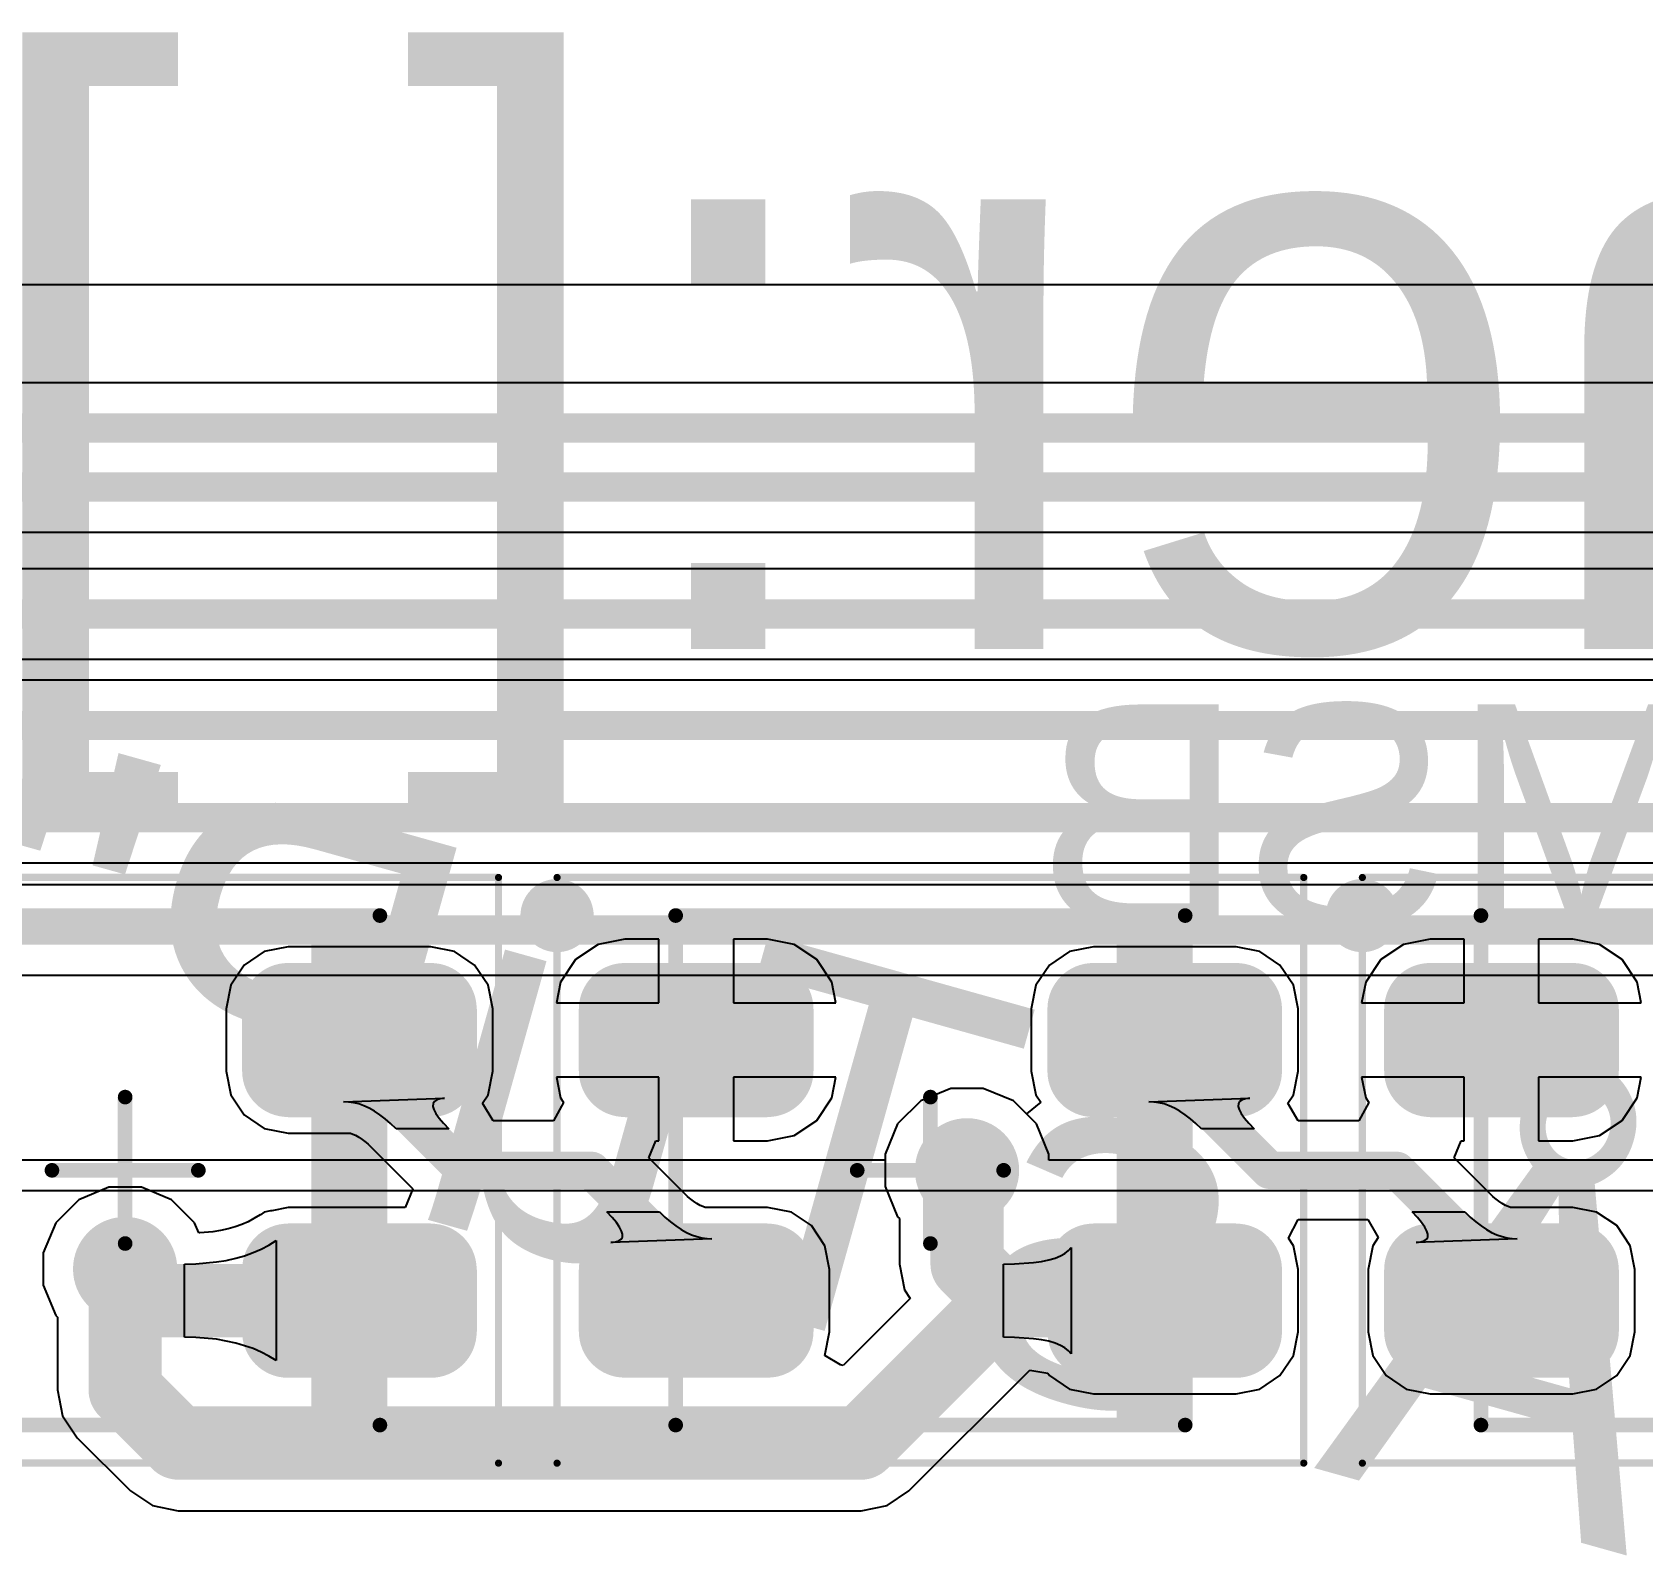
# Model space of a CAD drawing. Header units: millimetres. Extents: x 0 to 168, y 0 to 109.
# Drawn here: x 130.51 to 141.51, y 71.04 to 81.44 of the extents above; entities that cross this region are included whole.
import ezdxf

# ---------------------------------------------------------------- set-up
doc = ezdxf.new("R2010")
doc.units = ezdxf.units.MM
for name, color, linetype in [('BottomLayer', 5, 'Continuous'), ('BottomOverlay', 54, 'Continuous'), ('Mechanical13', 56, 'Continuous'), ('Mechanical15', 56, 'Continuous'), ('TopLayer', 1, 'Continuous'), ('TopOverlay', 2, 'Continuous'), ('TopPaste', 8, 'Continuous'), ('TopSolder', 216, 'Continuous'), ('ViaHoleLayer', 16, 'Continuous')]:
    doc.layers.add(name, color=color, linetype=linetype)
doc.styles.add('Arial', font='arial.ttf', dxfattribs={"height": 0.2})
doc.styles.add('Comic Sans MS', font='comic.ttf', dxfattribs={"height": 0.2})

# ---------------------------------------------------------------- blocks, each defined once
blk = doc.blocks.new('WS2812B_M____108')
at = {"layer": 'Mechanical13'}
blk.add_hatch(color=56, dxfattribs=at).paths.add_polyline_path([(-1.74, -1.74), (-1.272, -1.74), (-1.272, 1.74), (-1.74, 1.74)])
at = {"layer": 'TopLayer'}
h = blk.add_hatch(color=1, dxfattribs=at)
edge = h.paths.add_edge_path()
edge.add_arc((-2.087, 0.678), 0.213, 180, 270)
edge.add_line((-2.087, 0.465), (-1.113, 0.465))
edge.add_arc((-1.113, 0.678), 0.213, 270, 360)
edge.add_line((-0.9, 0.678), (-0.9, 1.103))
edge.add_arc((-1.113, 1.103), 0.213, 0, 90)
edge.add_line((-1.113, 1.315), (-2.087, 1.315))
edge.add_arc((-2.087, 1.103), 0.213, 90, 180)
edge.add_line((-2.3, 1.103), (-2.3, 0.678))
h = blk.add_hatch(color=1, dxfattribs=at)
edge = h.paths.add_edge_path()
edge.add_arc((1.113, 0.678), 0.213, 180, 270)
edge.add_line((1.113, 0.465), (2.087, 0.465))
edge.add_arc((2.087, 0.678), 0.213, 270, 360)
edge.add_line((2.3, 0.678), (2.3, 1.102))
edge.add_arc((2.087, 1.102), 0.213, 0, 90)
edge.add_line((2.087, 1.315), (1.113, 1.315))
edge.add_arc((1.113, 1.102), 0.213, 90, 180)
edge.add_line((0.9, 1.102), (0.9, 0.678))
h = blk.add_hatch(color=1, dxfattribs=at)
edge = h.paths.add_edge_path()
edge.add_arc((-2.087, -1.102), 0.213, 180, 270)
edge.add_line((-2.087, -1.315), (-1.113, -1.315))
edge.add_arc((-1.113, -1.102), 0.213, 270, 360)
edge.add_line((-0.9, -1.102), (-0.9, -0.678))
edge.add_arc((-1.113, -0.678), 0.213, 0, 90)
edge.add_line((-1.113, -0.465), (-2.087, -0.465))
edge.add_arc((-2.087, -0.678), 0.213, 90, 180)
edge.add_line((-2.3, -0.678), (-2.3, -1.102))
h = blk.add_hatch(color=1, dxfattribs=at)
edge = h.paths.add_edge_path()
edge.add_arc((1.113, -1.102), 0.213, 180, 270)
edge.add_line((1.113, -1.315), (2.087, -1.315))
edge.add_arc((2.087, -1.102), 0.213, 270, 360)
edge.add_line((2.3, -1.102), (2.3, -0.678))
edge.add_arc((2.087, -0.678), 0.213, 0, 90)
edge.add_line((2.087, -0.465), (1.113, -0.465))
edge.add_arc((1.113, -0.678), 0.213, 90, 180)
edge.add_line((0.9, -0.678), (0.9, -1.102))
at = {"layer": 'TopPaste'}
h = blk.add_hatch(color=8, dxfattribs=at)
edge = h.paths.add_edge_path()
edge.add_arc((-2.087, 0.678), 0.213, 180, 270)
edge.add_line((-2.087, 0.465), (-1.113, 0.465))
edge.add_arc((-1.113, 0.678), 0.213, 270, 360)
edge.add_line((-0.9, 0.678), (-0.9, 1.103))
edge.add_arc((-1.113, 1.103), 0.213, 0, 90)
edge.add_line((-1.113, 1.315), (-2.087, 1.315))
edge.add_arc((-2.087, 1.103), 0.213, 90, 180)
edge.add_line((-2.3, 1.103), (-2.3, 0.678))
h = blk.add_hatch(color=8, dxfattribs=at)
edge = h.paths.add_edge_path()
edge.add_arc((1.113, 0.678), 0.213, 180, 270)
edge.add_line((1.113, 0.465), (2.087, 0.465))
edge.add_arc((2.087, 0.678), 0.213, 270, 360)
edge.add_line((2.3, 0.678), (2.3, 1.102))
edge.add_arc((2.087, 1.102), 0.213, 0, 90)
edge.add_line((2.087, 1.315), (1.113, 1.315))
edge.add_arc((1.113, 1.102), 0.213, 90, 180)
edge.add_line((0.9, 1.102), (0.9, 0.678))
h = blk.add_hatch(color=8, dxfattribs=at)
edge = h.paths.add_edge_path()
edge.add_arc((-2.087, -1.102), 0.213, 180, 270)
edge.add_line((-2.087, -1.315), (-1.113, -1.315))
edge.add_arc((-1.113, -1.102), 0.213, 270, 360)
edge.add_line((-0.9, -1.102), (-0.9, -0.678))
edge.add_arc((-1.113, -0.678), 0.213, 0, 90)
edge.add_line((-1.113, -0.465), (-2.087, -0.465))
edge.add_arc((-2.087, -0.678), 0.213, 90, 180)
edge.add_line((-2.3, -0.678), (-2.3, -1.102))
h = blk.add_hatch(color=8, dxfattribs=at)
edge = h.paths.add_edge_path()
edge.add_arc((1.113, -1.102), 0.213, 180, 270)
edge.add_line((1.113, -1.315), (2.087, -1.315))
edge.add_arc((2.087, -1.102), 0.213, 270, 360)
edge.add_line((2.3, -1.102), (2.3, -0.678))
edge.add_arc((2.087, -0.678), 0.213, 0, 90)
edge.add_line((2.087, -0.465), (1.113, -0.465))
edge.add_arc((1.113, -0.678), 0.213, 90, 180)
edge.add_line((0.9, -0.678), (0.9, -1.102))
at = {"layer": 'TopSolder'}
h = blk.add_hatch(color=216, dxfattribs=at)
edge = h.paths.add_edge_path()
edge.add_arc((-2.087, 0.678), 0.314, 180, 270)
edge.add_line((-2.087, 0.363), (-1.113, 0.363))
edge.add_arc((-1.113, 0.678), 0.314, 270, 360)
edge.add_line((-0.798, 0.678), (-0.798, 1.103))
edge.add_arc((-1.113, 1.103), 0.314, 0, 90)
edge.add_line((-1.113, 1.417), (-2.087, 1.417))
edge.add_arc((-2.087, 1.103), 0.314, 90, 180)
edge.add_line((-2.402, 1.103), (-2.402, 0.678))
h = blk.add_hatch(color=216, dxfattribs=at)
edge = h.paths.add_edge_path()
edge.add_arc((1.113, 0.678), 0.314, 180, 270)
edge.add_line((1.113, 0.363), (2.087, 0.363))
edge.add_arc((2.087, 0.678), 0.314, 270, 360)
edge.add_line((2.402, 0.678), (2.402, 1.102))
edge.add_arc((2.087, 1.102), 0.314, 0, 90)
edge.add_line((2.087, 1.417), (1.113, 1.417))
edge.add_arc((1.113, 1.102), 0.314, 90, 180)
edge.add_line((0.798, 1.102), (0.798, 0.678))
h = blk.add_hatch(color=216, dxfattribs=at)
edge = h.paths.add_edge_path()
edge.add_arc((-2.087, -1.102), 0.314, 180, 270)
edge.add_line((-2.087, -1.417), (-1.113, -1.417))
edge.add_arc((-1.113, -1.102), 0.314, 270, 360)
edge.add_line((-0.798, -1.102), (-0.798, -0.678))
edge.add_arc((-1.113, -0.678), 0.314, 0, 90)
edge.add_line((-1.113, -0.363), (-2.087, -0.363))
edge.add_arc((-2.087, -0.678), 0.314, 90, 180)
edge.add_line((-2.402, -0.678), (-2.402, -1.102))
h = blk.add_hatch(color=216, dxfattribs=at)
edge = h.paths.add_edge_path()
edge.add_arc((1.113, -1.102), 0.314, 180, 270)
edge.add_line((1.113, -1.417), (2.087, -1.417))
edge.add_arc((2.087, -1.102), 0.314, 270, 360)
edge.add_line((2.402, -1.102), (2.402, -0.678))
edge.add_arc((2.087, -0.678), 0.314, 0, 90)
edge.add_line((2.087, -0.363), (1.113, -0.363))
edge.add_arc((1.113, -0.678), 0.314, 90, 180)
edge.add_line((0.798, -0.678), (0.798, -1.102))
at = {"layer": 'Mechanical13', "const_width": 0.1}
for points in [[(-1.74, 1.74), (-1.74, -1.74)], [(1.74, 1.74), (-1.74, 1.74)], [(1.74, 1.74), (1.74, -1.74)], [(1.74, -1.74), (-1.74, -1.74)]]:
    blk.add_lwpolyline(points, dxfattribs=at)
at = {"layer": 'Mechanical13', "const_width": 0.05}
for points in [[(-1.765, 1.74, 1), (-1.715, 1.74, 1)], [(-1.765, 1.74, 1), (-1.715, 1.74, 1)], [(1.715, 1.74, 1), (1.765, 1.74, 1)], [(1.715, 1.74, 1), (1.765, 1.74, 1)], [(-1.765, -1.74, 1), (-1.715, -1.74, 1)], [(-1.765, -1.74, 1), (-1.715, -1.74, 1)], [(1.715, -1.74, 1), (1.765, -1.74, 1)], [(1.715, -1.74, 1), (1.765, -1.74, 1)]]:
    blk.add_lwpolyline(points, format="xyb", close=True, dxfattribs=at)
at = {"layer": 'Mechanical15'}
for points, const_width in [([(-2.55, 2), (-2.55, -2)], 0.05), ([(2.55, 2), (-2.55, 2)], 0.05), ([(2.55, 2), (2.55, -2)], 0.05), ([(0, 0.5), (0, -0.5)], 0.1), ([(0.5, 0), (-0.5, 0)], 0.1), ([(2.55, -2), (-2.55, -2)], 0.05)]:
    blk.add_lwpolyline(points, dxfattribs=dict(at, const_width=const_width))
for points, const_width in [([(-2.562, 2, 1), (-2.538, 2, 1)], 0.025), ([(-2.562, 2, 1), (-2.538, 2, 1)], 0.025), ([(2.538, 2, 1), (2.562, 2, 1)], 0.025), ([(2.538, 2, 1), (2.562, 2, 1)], 0.025), ([(-0.025, 0.5, 1), (0.025, 0.5, 1)], 0.05), ([(-0.525, 0, 1), (-0.475, 0, 1)], 0.05), ([(0.475, 0, 1), (0.525, 0, 1)], 0.05), ([(-0.025, -0.5, 1), (0.025, -0.5, 1)], 0.05), ([(-2.562, -2, 1), (-2.538, -2, 1)], 0.025), ([(-2.562, -2, 1), (-2.538, -2, 1)], 0.025), ([(2.538, -2, 1), (2.562, -2, 1)], 0.025), ([(2.538, -2, 1), (2.562, -2, 1)], 0.025)]:
    blk.add_lwpolyline(points, format="xyb", close=True, dxfattribs=dict(at, const_width=const_width))
at = {"layer": 'TopOverlay'}
for points, const_width in [([(2.675, -1.74, 1), (2.425, -1.74, 1)], 0.25), ([(2.362, -1.74, 1), (2.487, -1.74, 1)], 0.125), ([(2.613, -1.74, 1), (2.738, -1.74, 1)], 0.125)]:
    blk.add_lwpolyline(points, format="xyb", close=True, dxfattribs=dict(at, const_width=const_width))
blk = doc.blocks.new('WS2812B_M____114')
at = {"layer": 'Mechanical13'}
blk.add_hatch(color=56, dxfattribs=at).paths.add_polyline_path([(-1.74, -1.74), (-1.272, -1.74), (-1.272, 1.74), (-1.74, 1.74)])
at = {"layer": 'TopLayer'}
h = blk.add_hatch(color=1, dxfattribs=at)
edge = h.paths.add_edge_path()
edge.add_arc((-2.087, 0.678), 0.213, 180, 270)
edge.add_line((-2.087, 0.465), (-1.113, 0.465))
edge.add_arc((-1.113, 0.678), 0.213, 270, 360)
edge.add_line((-0.9, 0.678), (-0.9, 1.103))
edge.add_arc((-1.113, 1.103), 0.213, 0, 90)
edge.add_line((-1.113, 1.315), (-2.087, 1.315))
edge.add_arc((-2.087, 1.103), 0.213, 90, 180)
edge.add_line((-2.3, 1.103), (-2.3, 0.678))
h = blk.add_hatch(color=1, dxfattribs=at)
edge = h.paths.add_edge_path()
edge.add_arc((1.113, 0.678), 0.213, 180, 270)
edge.add_line((1.113, 0.465), (2.087, 0.465))
edge.add_arc((2.087, 0.678), 0.213, 270, 360)
edge.add_line((2.3, 0.678), (2.3, 1.102))
edge.add_arc((2.087, 1.102), 0.213, 0, 90)
edge.add_line((2.087, 1.315), (1.113, 1.315))
edge.add_arc((1.113, 1.102), 0.213, 90, 180)
edge.add_line((0.9, 1.102), (0.9, 0.678))
h = blk.add_hatch(color=1, dxfattribs=at)
edge = h.paths.add_edge_path()
edge.add_arc((-2.087, -1.102), 0.213, 180, 270)
edge.add_line((-2.087, -1.315), (-1.113, -1.315))
edge.add_arc((-1.113, -1.102), 0.213, 270, 360)
edge.add_line((-0.9, -1.102), (-0.9, -0.678))
edge.add_arc((-1.113, -0.678), 0.213, 0, 90)
edge.add_line((-1.113, -0.465), (-2.087, -0.465))
edge.add_arc((-2.087, -0.678), 0.213, 90, 180)
edge.add_line((-2.3, -0.678), (-2.3, -1.102))
h = blk.add_hatch(color=1, dxfattribs=at)
edge = h.paths.add_edge_path()
edge.add_arc((1.113, -1.102), 0.213, 180, 270)
edge.add_line((1.113, -1.315), (2.087, -1.315))
edge.add_arc((2.087, -1.102), 0.213, 270, 360)
edge.add_line((2.3, -1.102), (2.3, -0.678))
edge.add_arc((2.087, -0.678), 0.213, 0, 90)
edge.add_line((2.087, -0.465), (1.113, -0.465))
edge.add_arc((1.113, -0.678), 0.213, 90, 180)
edge.add_line((0.9, -0.678), (0.9, -1.102))
at = {"layer": 'TopPaste'}
h = blk.add_hatch(color=8, dxfattribs=at)
edge = h.paths.add_edge_path()
edge.add_arc((-2.087, 0.678), 0.213, 180, 270)
edge.add_line((-2.087, 0.465), (-1.113, 0.465))
edge.add_arc((-1.113, 0.678), 0.213, 270, 360)
edge.add_line((-0.9, 0.678), (-0.9, 1.103))
edge.add_arc((-1.113, 1.103), 0.213, 0, 90)
edge.add_line((-1.113, 1.315), (-2.087, 1.315))
edge.add_arc((-2.087, 1.103), 0.213, 90, 180)
edge.add_line((-2.3, 1.103), (-2.3, 0.678))
h = blk.add_hatch(color=8, dxfattribs=at)
edge = h.paths.add_edge_path()
edge.add_arc((1.113, 0.678), 0.213, 180, 270)
edge.add_line((1.113, 0.465), (2.087, 0.465))
edge.add_arc((2.087, 0.678), 0.213, 270, 360)
edge.add_line((2.3, 0.678), (2.3, 1.102))
edge.add_arc((2.087, 1.102), 0.213, 0, 90)
edge.add_line((2.087, 1.315), (1.113, 1.315))
edge.add_arc((1.113, 1.102), 0.213, 90, 180)
edge.add_line((0.9, 1.102), (0.9, 0.678))
h = blk.add_hatch(color=8, dxfattribs=at)
edge = h.paths.add_edge_path()
edge.add_arc((-2.087, -1.102), 0.213, 180, 270)
edge.add_line((-2.087, -1.315), (-1.113, -1.315))
edge.add_arc((-1.113, -1.102), 0.213, 270, 360)
edge.add_line((-0.9, -1.102), (-0.9, -0.678))
edge.add_arc((-1.113, -0.678), 0.213, 0, 90)
edge.add_line((-1.113, -0.465), (-2.087, -0.465))
edge.add_arc((-2.087, -0.678), 0.213, 90, 180)
edge.add_line((-2.3, -0.678), (-2.3, -1.102))
h = blk.add_hatch(color=8, dxfattribs=at)
edge = h.paths.add_edge_path()
edge.add_arc((1.113, -1.102), 0.213, 180, 270)
edge.add_line((1.113, -1.315), (2.087, -1.315))
edge.add_arc((2.087, -1.102), 0.213, 270, 360)
edge.add_line((2.3, -1.102), (2.3, -0.678))
edge.add_arc((2.087, -0.678), 0.213, 0, 90)
edge.add_line((2.087, -0.465), (1.113, -0.465))
edge.add_arc((1.113, -0.678), 0.213, 90, 180)
edge.add_line((0.9, -0.678), (0.9, -1.102))
at = {"layer": 'TopSolder'}
h = blk.add_hatch(color=216, dxfattribs=at)
edge = h.paths.add_edge_path()
edge.add_arc((-2.087, 0.678), 0.314, 180, 270)
edge.add_line((-2.087, 0.363), (-1.113, 0.363))
edge.add_arc((-1.113, 0.678), 0.314, 270, 360)
edge.add_line((-0.798, 0.678), (-0.798, 1.103))
edge.add_arc((-1.113, 1.103), 0.314, 0, 90)
edge.add_line((-1.113, 1.417), (-2.087, 1.417))
edge.add_arc((-2.087, 1.103), 0.314, 90, 180)
edge.add_line((-2.402, 1.103), (-2.402, 0.678))
h = blk.add_hatch(color=216, dxfattribs=at)
edge = h.paths.add_edge_path()
edge.add_arc((1.113, 0.678), 0.314, 180, 270)
edge.add_line((1.113, 0.363), (2.087, 0.363))
edge.add_arc((2.087, 0.678), 0.314, 270, 360)
edge.add_line((2.402, 0.678), (2.402, 1.102))
edge.add_arc((2.087, 1.102), 0.314, 0, 90)
edge.add_line((2.087, 1.417), (1.113, 1.417))
edge.add_arc((1.113, 1.102), 0.314, 90, 180)
edge.add_line((0.798, 1.102), (0.798, 0.678))
h = blk.add_hatch(color=216, dxfattribs=at)
edge = h.paths.add_edge_path()
edge.add_arc((-2.087, -1.102), 0.314, 180, 270)
edge.add_line((-2.087, -1.417), (-1.113, -1.417))
edge.add_arc((-1.113, -1.102), 0.314, 270, 360)
edge.add_line((-0.798, -1.102), (-0.798, -0.678))
edge.add_arc((-1.113, -0.678), 0.314, 0, 90)
edge.add_line((-1.113, -0.363), (-2.087, -0.363))
edge.add_arc((-2.087, -0.678), 0.314, 90, 180)
edge.add_line((-2.402, -0.678), (-2.402, -1.102))
h = blk.add_hatch(color=216, dxfattribs=at)
edge = h.paths.add_edge_path()
edge.add_arc((1.113, -1.102), 0.314, 180, 270)
edge.add_line((1.113, -1.417), (2.087, -1.417))
edge.add_arc((2.087, -1.102), 0.314, 270, 360)
edge.add_line((2.402, -1.102), (2.402, -0.678))
edge.add_arc((2.087, -0.678), 0.314, 0, 90)
edge.add_line((2.087, -0.363), (1.113, -0.363))
edge.add_arc((1.113, -0.678), 0.314, 90, 180)
edge.add_line((0.798, -0.678), (0.798, -1.102))
at = {"layer": 'Mechanical13', "const_width": 0.1}
for points in [[(-1.74, 1.74), (-1.74, -1.74)], [(1.74, 1.74), (-1.74, 1.74)], [(1.74, 1.74), (1.74, -1.74)], [(1.74, -1.74), (-1.74, -1.74)]]:
    blk.add_lwpolyline(points, dxfattribs=at)
at = {"layer": 'Mechanical13', "const_width": 0.05}
for points in [[(-1.765, 1.74, 1), (-1.715, 1.74, 1)], [(-1.765, 1.74, 1), (-1.715, 1.74, 1)], [(1.715, 1.74, 1), (1.765, 1.74, 1)], [(1.715, 1.74, 1), (1.765, 1.74, 1)], [(-1.765, -1.74, 1), (-1.715, -1.74, 1)], [(-1.765, -1.74, 1), (-1.715, -1.74, 1)], [(1.715, -1.74, 1), (1.765, -1.74, 1)], [(1.715, -1.74, 1), (1.765, -1.74, 1)]]:
    blk.add_lwpolyline(points, format="xyb", close=True, dxfattribs=at)
at = {"layer": 'Mechanical15'}
for points, const_width in [([(-2.55, 2), (-2.55, -2)], 0.05), ([(2.55, 2), (-2.55, 2)], 0.05), ([(2.55, 2), (2.55, -2)], 0.05), ([(0, 0.5), (0, -0.5)], 0.1), ([(0.5, 0), (-0.5, 0)], 0.1), ([(2.55, -2), (-2.55, -2)], 0.05)]:
    blk.add_lwpolyline(points, dxfattribs=dict(at, const_width=const_width))
for points, const_width in [([(-2.562, 2, 1), (-2.538, 2, 1)], 0.025), ([(-2.562, 2, 1), (-2.538, 2, 1)], 0.025), ([(2.538, 2, 1), (2.562, 2, 1)], 0.025), ([(2.538, 2, 1), (2.562, 2, 1)], 0.025), ([(-0.025, 0.5, 1), (0.025, 0.5, 1)], 0.05), ([(-0.525, 0, 1), (-0.475, 0, 1)], 0.05), ([(0.475, 0, 1), (0.525, 0, 1)], 0.05), ([(-0.025, -0.5, 1), (0.025, -0.5, 1)], 0.05), ([(-2.562, -2, 1), (-2.538, -2, 1)], 0.025), ([(-2.562, -2, 1), (-2.538, -2, 1)], 0.025), ([(2.538, -2, 1), (2.562, -2, 1)], 0.025), ([(2.538, -2, 1), (2.562, -2, 1)], 0.025)]:
    blk.add_lwpolyline(points, format="xyb", close=True, dxfattribs=dict(at, const_width=const_width))
at = {"layer": 'TopOverlay'}
for points, const_width in [([(2.675, -1.74, 1), (2.425, -1.74, 1)], 0.25), ([(2.362, -1.74, 1), (2.487, -1.74, 1)], 0.125), ([(2.613, -1.74, 1), (2.738, -1.74, 1)], 0.125)]:
    blk.add_lwpolyline(points, format="xyb", close=True, dxfattribs=dict(at, const_width=const_width))
blk = doc.blocks.new('WS2812B_M____120')
at = {"layer": 'Mechanical13'}
blk.add_hatch(color=56, dxfattribs=at).paths.add_polyline_path([(-1.74, -1.74), (-1.272, -1.74), (-1.272, 1.74), (-1.74, 1.74)])
at = {"layer": 'TopLayer'}
h = blk.add_hatch(color=1, dxfattribs=at)
edge = h.paths.add_edge_path()
edge.add_arc((-2.087, 0.678), 0.213, 180, 270)
edge.add_line((-2.087, 0.465), (-1.113, 0.465))
edge.add_arc((-1.113, 0.678), 0.213, 270, 360)
edge.add_line((-0.9, 0.678), (-0.9, 1.103))
edge.add_arc((-1.113, 1.103), 0.213, 0, 90)
edge.add_line((-1.113, 1.315), (-2.087, 1.315))
edge.add_arc((-2.087, 1.103), 0.213, 90, 180)
edge.add_line((-2.3, 1.103), (-2.3, 0.678))
h = blk.add_hatch(color=1, dxfattribs=at)
edge = h.paths.add_edge_path()
edge.add_arc((1.113, 0.678), 0.213, 180, 270)
edge.add_line((1.113, 0.465), (2.087, 0.465))
edge.add_arc((2.087, 0.678), 0.213, 270, 360)
edge.add_line((2.3, 0.678), (2.3, 1.102))
edge.add_arc((2.087, 1.102), 0.213, 0, 90)
edge.add_line((2.087, 1.315), (1.113, 1.315))
edge.add_arc((1.113, 1.102), 0.213, 90, 180)
edge.add_line((0.9, 1.102), (0.9, 0.678))
h = blk.add_hatch(color=1, dxfattribs=at)
edge = h.paths.add_edge_path()
edge.add_arc((-2.087, -1.102), 0.213, 180, 270)
edge.add_line((-2.087, -1.315), (-1.113, -1.315))
edge.add_arc((-1.113, -1.102), 0.213, 270, 360)
edge.add_line((-0.9, -1.102), (-0.9, -0.678))
edge.add_arc((-1.113, -0.678), 0.213, 0, 90)
edge.add_line((-1.113, -0.465), (-2.087, -0.465))
edge.add_arc((-2.087, -0.678), 0.213, 90, 180)
edge.add_line((-2.3, -0.678), (-2.3, -1.102))
h = blk.add_hatch(color=1, dxfattribs=at)
edge = h.paths.add_edge_path()
edge.add_arc((1.113, -1.102), 0.213, 180, 270)
edge.add_line((1.113, -1.315), (2.087, -1.315))
edge.add_arc((2.087, -1.102), 0.213, 270, 360)
edge.add_line((2.3, -1.102), (2.3, -0.678))
edge.add_arc((2.087, -0.678), 0.213, 0, 90)
edge.add_line((2.087, -0.465), (1.113, -0.465))
edge.add_arc((1.113, -0.678), 0.213, 90, 180)
edge.add_line((0.9, -0.678), (0.9, -1.102))
at = {"layer": 'TopPaste'}
h = blk.add_hatch(color=8, dxfattribs=at)
edge = h.paths.add_edge_path()
edge.add_arc((-2.087, 0.678), 0.213, 180, 270)
edge.add_line((-2.087, 0.465), (-1.113, 0.465))
edge.add_arc((-1.113, 0.678), 0.213, 270, 360)
edge.add_line((-0.9, 0.678), (-0.9, 1.103))
edge.add_arc((-1.113, 1.103), 0.213, 0, 90)
edge.add_line((-1.113, 1.315), (-2.087, 1.315))
edge.add_arc((-2.087, 1.103), 0.213, 90, 180)
edge.add_line((-2.3, 1.103), (-2.3, 0.678))
h = blk.add_hatch(color=8, dxfattribs=at)
edge = h.paths.add_edge_path()
edge.add_arc((1.113, 0.678), 0.213, 180, 270)
edge.add_line((1.113, 0.465), (2.087, 0.465))
edge.add_arc((2.087, 0.678), 0.213, 270, 360)
edge.add_line((2.3, 0.678), (2.3, 1.102))
edge.add_arc((2.087, 1.102), 0.213, 0, 90)
edge.add_line((2.087, 1.315), (1.113, 1.315))
edge.add_arc((1.113, 1.102), 0.213, 90, 180)
edge.add_line((0.9, 1.102), (0.9, 0.678))
h = blk.add_hatch(color=8, dxfattribs=at)
edge = h.paths.add_edge_path()
edge.add_arc((-2.087, -1.102), 0.213, 180, 270)
edge.add_line((-2.087, -1.315), (-1.113, -1.315))
edge.add_arc((-1.113, -1.102), 0.213, 270, 360)
edge.add_line((-0.9, -1.102), (-0.9, -0.678))
edge.add_arc((-1.113, -0.678), 0.213, 0, 90)
edge.add_line((-1.113, -0.465), (-2.087, -0.465))
edge.add_arc((-2.087, -0.678), 0.213, 90, 180)
edge.add_line((-2.3, -0.678), (-2.3, -1.102))
h = blk.add_hatch(color=8, dxfattribs=at)
edge = h.paths.add_edge_path()
edge.add_arc((1.113, -1.102), 0.213, 180, 270)
edge.add_line((1.113, -1.315), (2.087, -1.315))
edge.add_arc((2.087, -1.102), 0.213, 270, 360)
edge.add_line((2.3, -1.102), (2.3, -0.678))
edge.add_arc((2.087, -0.678), 0.213, 0, 90)
edge.add_line((2.087, -0.465), (1.113, -0.465))
edge.add_arc((1.113, -0.678), 0.213, 90, 180)
edge.add_line((0.9, -0.678), (0.9, -1.102))
at = {"layer": 'TopSolder'}
h = blk.add_hatch(color=216, dxfattribs=at)
edge = h.paths.add_edge_path()
edge.add_arc((-2.087, 0.678), 0.314, 180, 270)
edge.add_line((-2.087, 0.363), (-1.113, 0.363))
edge.add_arc((-1.113, 0.678), 0.314, 270, 360)
edge.add_line((-0.798, 0.678), (-0.798, 1.103))
edge.add_arc((-1.113, 1.103), 0.314, 0, 90)
edge.add_line((-1.113, 1.417), (-2.087, 1.417))
edge.add_arc((-2.087, 1.103), 0.314, 90, 180)
edge.add_line((-2.402, 1.103), (-2.402, 0.678))
h = blk.add_hatch(color=216, dxfattribs=at)
edge = h.paths.add_edge_path()
edge.add_arc((1.113, 0.678), 0.314, 180, 270)
edge.add_line((1.113, 0.363), (2.087, 0.363))
edge.add_arc((2.087, 0.678), 0.314, 270, 360)
edge.add_line((2.402, 0.678), (2.402, 1.102))
edge.add_arc((2.087, 1.102), 0.314, 0, 90)
edge.add_line((2.087, 1.417), (1.113, 1.417))
edge.add_arc((1.113, 1.102), 0.314, 90, 180)
edge.add_line((0.798, 1.102), (0.798, 0.678))
h = blk.add_hatch(color=216, dxfattribs=at)
edge = h.paths.add_edge_path()
edge.add_arc((-2.087, -1.102), 0.314, 180, 270)
edge.add_line((-2.087, -1.417), (-1.113, -1.417))
edge.add_arc((-1.113, -1.102), 0.314, 270, 360)
edge.add_line((-0.798, -1.102), (-0.798, -0.678))
edge.add_arc((-1.113, -0.678), 0.314, 0, 90)
edge.add_line((-1.113, -0.363), (-2.087, -0.363))
edge.add_arc((-2.087, -0.678), 0.314, 90, 180)
edge.add_line((-2.402, -0.678), (-2.402, -1.102))
h = blk.add_hatch(color=216, dxfattribs=at)
edge = h.paths.add_edge_path()
edge.add_arc((1.113, -1.102), 0.314, 180, 270)
edge.add_line((1.113, -1.417), (2.087, -1.417))
edge.add_arc((2.087, -1.102), 0.314, 270, 360)
edge.add_line((2.402, -1.102), (2.402, -0.678))
edge.add_arc((2.087, -0.678), 0.314, 0, 90)
edge.add_line((2.087, -0.363), (1.113, -0.363))
edge.add_arc((1.113, -0.678), 0.314, 90, 180)
edge.add_line((0.798, -0.678), (0.798, -1.102))
at = {"layer": 'Mechanical13', "const_width": 0.1}
for points in [[(-1.74, 1.74), (-1.74, -1.74)], [(1.74, 1.74), (-1.74, 1.74)], [(1.74, 1.74), (1.74, -1.74)], [(1.74, -1.74), (-1.74, -1.74)]]:
    blk.add_lwpolyline(points, dxfattribs=at)
at = {"layer": 'Mechanical13', "const_width": 0.05}
for points in [[(-1.765, 1.74, 1), (-1.715, 1.74, 1)], [(-1.765, 1.74, 1), (-1.715, 1.74, 1)], [(1.715, 1.74, 1), (1.765, 1.74, 1)], [(1.715, 1.74, 1), (1.765, 1.74, 1)], [(-1.765, -1.74, 1), (-1.715, -1.74, 1)], [(-1.765, -1.74, 1), (-1.715, -1.74, 1)], [(1.715, -1.74, 1), (1.765, -1.74, 1)], [(1.715, -1.74, 1), (1.765, -1.74, 1)]]:
    blk.add_lwpolyline(points, format="xyb", close=True, dxfattribs=at)
at = {"layer": 'Mechanical15'}
for points, const_width in [([(-2.55, 2), (-2.55, -2)], 0.05), ([(2.55, 2), (-2.55, 2)], 0.05), ([(2.55, 2), (2.55, -2)], 0.05), ([(0, 0.5), (0, -0.5)], 0.1), ([(0.5, 0), (-0.5, 0)], 0.1), ([(2.55, -2), (-2.55, -2)], 0.05)]:
    blk.add_lwpolyline(points, dxfattribs=dict(at, const_width=const_width))
for points, const_width in [([(-2.562, 2, 1), (-2.538, 2, 1)], 0.025), ([(-2.562, 2, 1), (-2.538, 2, 1)], 0.025), ([(2.538, 2, 1), (2.562, 2, 1)], 0.025), ([(2.538, 2, 1), (2.562, 2, 1)], 0.025), ([(-0.025, 0.5, 1), (0.025, 0.5, 1)], 0.05), ([(-0.525, 0, 1), (-0.475, 0, 1)], 0.05), ([(0.475, 0, 1), (0.525, 0, 1)], 0.05), ([(-0.025, -0.5, 1), (0.025, -0.5, 1)], 0.05), ([(-2.562, -2, 1), (-2.538, -2, 1)], 0.025), ([(-2.562, -2, 1), (-2.538, -2, 1)], 0.025), ([(2.538, -2, 1), (2.562, -2, 1)], 0.025), ([(2.538, -2, 1), (2.562, -2, 1)], 0.025)]:
    blk.add_lwpolyline(points, format="xyb", close=True, dxfattribs=dict(at, const_width=const_width))
at = {"layer": 'TopOverlay'}
for points, const_width in [([(2.675, -1.74, 1), (2.425, -1.74, 1)], 0.25), ([(2.362, -1.74, 1), (2.487, -1.74, 1)], 0.125), ([(2.613, -1.74, 1), (2.738, -1.74, 1)], 0.125)]:
    blk.add_lwpolyline(points, format="xyb", close=True, dxfattribs=dict(at, const_width=const_width))

msp = doc.modelspace()

# ---------------------------------------------------------------- hatches: boundary and pattern name
at = {"layer": 'BottomLayer'}
h = msp.add_hatch(color=5, dxfattribs=at)
edge = h.paths.add_edge_path()
edge.add_arc((136.899, 73.67), 0.356, 0, 360)
h = msp.add_hatch(color=5, dxfattribs=at)
edge = h.paths.add_edge_path()
edge.add_arc((131.149, 72.996), 0.356, 0, 360)
at = {"layer": 'TopLayer'}
h = msp.add_hatch(color=1, dxfattribs=at)
edge = h.paths.add_edge_path()
edge.add_arc((136.899, 73.67), 0.356, 0, 360)
h = msp.add_hatch(color=1, dxfattribs=at)
edge = h.paths.add_edge_path()
edge.add_arc((131.149, 72.996), 0.356, 0, 360)
at = {"layer": 'ViaHoleLayer'}
h = msp.add_hatch(color=16, dxfattribs=at)
edge = h.paths.add_edge_path()
edge.add_arc((136.899, 73.67), 0.2, 0, 360)
h = msp.add_hatch(color=16, dxfattribs=at)
edge = h.paths.add_edge_path()
edge.add_arc((131.149, 72.996), 0.2, 0, 360)

# ---------------------------------------------------------------- linework, layer by layer
at = {"layer": 'BottomLayer'}
for p, q in [((106.213, 79.721), (161.343, 79.721)), ((154.178, 79.049), (109.92, 79.049)), ((122.219, 78.028), (147.528, 78.028)), ((147.387, 77.779), (122.302, 77.779)), ((122.174, 77.161), (145.235, 77.161)), ((145.276, 77.017), (121.764, 77.017)), ((120.725, 75.77), (150.269, 75.77)), ((150.217, 75.62), (124.313, 75.62)), ((124.441, 75.002), (150.487, 75.002)), ((136.583, 74.144), (136.425, 73.987)), ((136.788, 74.229), (136.583, 74.144)), ((137.01, 74.229), (136.788, 74.229)), ((137.216, 74.144), (137.01, 74.229)), ((137.373, 73.987), (137.216, 74.144)), ((136.425, 73.987), (136.34, 73.781)), ((137.458, 73.781), (137.373, 73.987)), ((136.34, 73.74), (112.141, 73.74)), ((136.34, 73.781), (136.34, 73.74)), ((137.458, 73.74), (137.458, 73.781)), ((148.59, 73.74), (137.458, 73.74)), ((112.141, 73.533), (148.59, 73.533))]:
    msp.add_line(p, q, dxfattribs=at)
at = {"layer": 'BottomLayer', "const_width": 0.2}
for points in [[(109.92, 78.74), (154.276, 78.74)], [(110.087, 78.337), (154.443, 78.337)], [(122.174, 77.47), (147.828, 77.47)], [(121.636, 76.708), (145.796, 76.708)], [(120.132, 76.079), (150.489, 76.079)], [(124.313, 75.311), (150.615, 75.311)]]:
    msp.add_lwpolyline(points, dxfattribs=at)
at = {"layer": 'TopLayer'}
for p, q in [((89.714, 79.721), (161.343, 79.721)), ((134.562, 75.248), (134.38, 75.212)), ((134.795, 75.248), (134.562, 75.248)), ((134.795, 74.814), (134.795, 75.248)), ((135.537, 75.248), (135.303, 75.248)), ((135.303, 75.248), (135.303, 74.814)), ((135.719, 75.212), (135.537, 75.248)), ((140.062, 75.248), (139.88, 75.212)), ((140.295, 75.248), (140.062, 75.248)), ((140.295, 74.814), (140.295, 75.248)), ((141.037, 75.248), (140.803, 75.248)), ((140.803, 75.248), (140.803, 74.814)), ((141.219, 75.212), (141.037, 75.248)), ((132.099, 75.164), (131.962, 75.072)), ((132.262, 75.196), (132.099, 75.164)), ((133.237, 75.196), (132.262, 75.196)), ((133.399, 75.164), (133.237, 75.196)), ((133.536, 75.072), (133.399, 75.164)), ((134.38, 75.212), (134.225, 75.109)), ((135.873, 75.109), (135.719, 75.212)), ((137.599, 75.164), (137.462, 75.072)), ((137.762, 75.196), (137.599, 75.164)), ((138.737, 75.196), (137.762, 75.196)), ((138.899, 75.164), (138.737, 75.196)), ((139.036, 75.072), (138.899, 75.164)), ((139.88, 75.212), (139.725, 75.109)), ((141.373, 75.109), (141.219, 75.212)), ((131.962, 75.072), (131.87, 74.935)), ((133.628, 74.935), (133.536, 75.072)), ((134.225, 75.109), (134.122, 74.955)), ((135.976, 74.955), (135.873, 75.109)), ((137.462, 75.072), (137.37, 74.935)), ((139.128, 74.935), (139.036, 75.072)), ((139.725, 75.109), (139.622, 74.955)), ((141.476, 74.955), (141.373, 75.109)), ((131.87, 74.935), (131.838, 74.772)), ((133.66, 74.772), (133.628, 74.935)), ((134.122, 74.955), (134.094, 74.814)), ((136.004, 74.814), (135.976, 74.955)), ((137.37, 74.935), (137.338, 74.772)), ((139.16, 74.772), (139.128, 74.935)), ((139.622, 74.955), (139.594, 74.814)), ((141.504, 74.814), (141.476, 74.955)), ((134.094, 74.814), (134.795, 74.814)), ((135.303, 74.814), (136.004, 74.814)), ((139.594, 74.814), (140.295, 74.814)), ((140.803, 74.814), (141.504, 74.814)), ((131.838, 74.772), (131.838, 74.347)), ((133.66, 74.347), (133.66, 74.772)), ((137.338, 74.772), (137.338, 74.347)), ((139.16, 74.347), (139.16, 74.772)), ((131.838, 74.347), (131.87, 74.185)), ((133.628, 74.185), (133.66, 74.347)), ((134.795, 74.306), (134.094, 74.306)), ((134.094, 74.306), (134.122, 74.165)), ((134.795, 73.872), (134.795, 74.306)), ((136.004, 74.306), (135.303, 74.306)), ((135.303, 74.306), (135.303, 73.872)), ((135.976, 74.165), (136.004, 74.306)), ((137.338, 74.347), (137.37, 74.185)), ((139.128, 74.185), (139.16, 74.347)), ((140.295, 74.306), (139.594, 74.306)), ((139.594, 74.306), (139.622, 74.165)), ((140.295, 73.872), (140.295, 74.306)), ((141.504, 74.306), (140.803, 74.306)), ((140.803, 74.306), (140.803, 73.872)), ((141.476, 74.165), (141.504, 74.306)), ((131.87, 74.185), (131.962, 74.048)), ((132.641, 74.137), (133.331, 74.163)), ((133.261, 74.141), (133.252, 74.126)), ((133.277, 74.152), (133.261, 74.141)), ((133.3, 74.159), (133.277, 74.152)), ((133.331, 74.163), (133.3, 74.159)), ((133.59, 74.128), (133.628, 74.185)), ((134.122, 74.165), (134.143, 74.134)), ((135.873, 74.011), (135.976, 74.165)), ((136.583, 74.144), (136.425, 73.987)), ((136.788, 74.229), (136.583, 74.144)), ((137.01, 74.229), (136.788, 74.229)), ((137.216, 74.144), (137.01, 74.229)), ((137.304, 74.055), (137.216, 74.144)), ((137.37, 74.185), (137.403, 74.136)), ((138.141, 74.137), (138.831, 74.163)), ((138.761, 74.141), (138.752, 74.126)), ((138.777, 74.152), (138.761, 74.141)), ((138.8, 74.159), (138.777, 74.152)), ((138.831, 74.163), (138.8, 74.159)), ((139.09, 74.128), (139.128, 74.185)), ((139.622, 74.165), (139.643, 74.134)), ((141.373, 74.011), (141.476, 74.165)), ((131.962, 74.048), (132.099, 73.956)), ((132.675, 74.136), (132.641, 74.137)), ((132.71, 74.132), (132.675, 74.136)), ((132.745, 74.123), (132.71, 74.132)), ((132.78, 74.111), (132.745, 74.123)), ((132.816, 74.094), (132.78, 74.111)), ((132.852, 74.074), (132.816, 74.094)), ((132.888, 74.05), (132.852, 74.074)), ((132.925, 74.022), (132.888, 74.05)), ((133.252, 74.126), (133.251, 74.107)), ((133.251, 74.107), (133.258, 74.085)), ((133.258, 74.085), (133.272, 74.058)), ((133.272, 74.058), (133.294, 74.027)), ((133.662, 74.007), (133.59, 74.128)), ((134.143, 74.134), (134.075, 74.007)), ((137.403, 74.136), (137.304, 74.055)), ((138.175, 74.136), (138.141, 74.137)), ((138.21, 74.132), (138.175, 74.136)), ((138.245, 74.123), (138.21, 74.132)), ((138.28, 74.111), (138.245, 74.123)), ((138.316, 74.094), (138.28, 74.111)), ((138.352, 74.074), (138.316, 74.094)), ((138.388, 74.05), (138.352, 74.074)), ((138.425, 74.022), (138.388, 74.05)), ((138.752, 74.126), (138.751, 74.107)), ((138.751, 74.107), (138.758, 74.085)), ((138.758, 74.085), (138.772, 74.058)), ((138.772, 74.058), (138.794, 74.027)), ((139.161, 74.007), (139.09, 74.128)), ((139.643, 74.134), (139.575, 74.007)), ((132.099, 73.956), (132.262, 73.924)), ((132.262, 73.924), (132.688, 73.924)), ((132.688, 73.924), (132.703, 73.918)), ((132.962, 73.99), (132.925, 74.022)), ((133, 73.954), (132.962, 73.99)), ((133.359, 73.954), (133, 73.954)), ((133.294, 74.027), (133.323, 73.993)), ((133.323, 73.993), (133.359, 73.954)), ((134.075, 74.007), (133.662, 74.007)), ((135.719, 73.908), (135.873, 74.011)), ((136.425, 73.987), (136.34, 73.781)), ((138.462, 73.99), (138.425, 74.022)), ((138.5, 73.954), (138.462, 73.99)), ((138.859, 73.954), (138.5, 73.954)), ((138.794, 74.027), (138.823, 73.993)), ((138.823, 73.993), (138.859, 73.954)), ((139.575, 74.007), (139.161, 74.007)), ((141.219, 73.908), (141.373, 74.011)), ((132.703, 73.918), (132.722, 73.91)), ((132.722, 73.91), (132.744, 73.897)), ((132.744, 73.897), (132.768, 73.881)), ((132.768, 73.881), (132.795, 73.861)), ((132.795, 73.861), (132.809, 73.849)), ((132.809, 73.849), (133.115, 73.543)), ((134.726, 73.755), (134.774, 73.872)), ((134.774, 73.872), (134.795, 73.872)), ((135.303, 73.872), (135.537, 73.872)), ((135.537, 73.872), (135.719, 73.908)), ((140.226, 73.755), (140.274, 73.872)), ((140.274, 73.872), (140.295, 73.872)), ((140.803, 73.872), (141.037, 73.872)), ((141.037, 73.872), (141.219, 73.908)), ((134.989, 73.491), (134.726, 73.755)), ((136.34, 73.781), (136.34, 73.559)), ((140.489, 73.491), (140.226, 73.755)), ((131.038, 73.555), (130.833, 73.469)), ((131.26, 73.555), (131.038, 73.555)), ((131.466, 73.469), (131.26, 73.555)), ((133.115, 73.543), (133.062, 73.416)), ((135.003, 73.479), (134.989, 73.491)), ((136.34, 73.559), (136.425, 73.353)), ((140.503, 73.479), (140.489, 73.491)), ((130.833, 73.469), (130.675, 73.312)), ((131.623, 73.312), (131.466, 73.469)), ((132.099, 73.384), (132.074, 73.367)), ((132.142, 73.393), (132.099, 73.384)), ((132.147, 73.394), (132.142, 73.393)), ((132.15, 73.394), (132.147, 73.394)), ((132.262, 73.416), (132.15, 73.394)), ((133.062, 73.416), (132.262, 73.416)), ((134.439, 73.386), (134.798, 73.386)), ((134.475, 73.347), (134.439, 73.386)), ((134.798, 73.386), (134.836, 73.35)), ((135.03, 73.459), (135.003, 73.479)), ((135.054, 73.443), (135.03, 73.459)), ((135.076, 73.43), (135.054, 73.443)), ((135.095, 73.422), (135.076, 73.43)), ((135.11, 73.416), (135.095, 73.422)), ((135.537, 73.416), (135.11, 73.416)), ((135.699, 73.384), (135.537, 73.416)), ((135.836, 73.292), (135.699, 73.384)), ((139.939, 73.386), (140.298, 73.386)), ((139.975, 73.347), (139.939, 73.386)), ((140.298, 73.386), (140.336, 73.35)), ((140.53, 73.459), (140.503, 73.479)), ((140.554, 73.443), (140.53, 73.459)), ((140.576, 73.43), (140.554, 73.443)), ((140.595, 73.422), (140.576, 73.43)), ((140.61, 73.416), (140.595, 73.422)), ((141.037, 73.416), (140.61, 73.416)), ((141.199, 73.384), (141.037, 73.416)), ((141.336, 73.292), (141.199, 73.384)), ((130.675, 73.312), (130.59, 73.107)), ((131.652, 73.242), (131.623, 73.312)), ((131.853, 73.271), (131.8, 73.259)), ((131.901, 73.285), (131.853, 73.271)), ((131.947, 73.301), (131.901, 73.285)), ((131.989, 73.319), (131.947, 73.301)), ((132.028, 73.34), (131.989, 73.319)), ((132.071, 73.366), (132.028, 73.34)), ((132.074, 73.367), (132.071, 73.366)), ((134.504, 73.313), (134.475, 73.347)), ((134.526, 73.282), (134.504, 73.313)), ((134.54, 73.255), (134.526, 73.282)), ((134.836, 73.35), (134.873, 73.318)), ((134.873, 73.318), (134.91, 73.29)), ((134.91, 73.29), (134.946, 73.266)), ((134.946, 73.266), (134.982, 73.245)), ((135.928, 73.155), (135.836, 73.292)), ((136.425, 73.353), (136.437, 73.342)), ((136.437, 73.342), (136.437, 73.03)), ((139.094, 73.206), (139.161, 73.333)), ((139.161, 73.333), (139.637, 73.333)), ((139.637, 73.333), (139.708, 73.212)), ((140.004, 73.313), (139.975, 73.347)), ((140.026, 73.282), (140.004, 73.313)), ((140.04, 73.255), (140.026, 73.282)), ((140.336, 73.35), (140.373, 73.318)), ((140.373, 73.318), (140.41, 73.29)), ((140.41, 73.29), (140.446, 73.266)), ((140.446, 73.266), (140.482, 73.245)), ((141.428, 73.155), (141.336, 73.292)), ((131.659, 73.242), (131.652, 73.242)), ((131.747, 73.25), (131.659, 73.242)), ((131.8, 73.259), (131.747, 73.25)), ((132.078, 73.132), (132.131, 73.159)), ((132.131, 73.159), (132.18, 73.19)), ((132.18, 73.19), (132.18, 72.37)), ((135.157, 73.203), (134.467, 73.177)), ((134.467, 73.177), (134.498, 73.181)), ((134.498, 73.181), (134.521, 73.188)), ((134.521, 73.188), (134.537, 73.199)), ((134.537, 73.199), (134.546, 73.214)), ((134.547, 73.233), (134.54, 73.255)), ((134.546, 73.214), (134.547, 73.233)), ((134.982, 73.245), (135.018, 73.229)), ((135.018, 73.229), (135.053, 73.217)), ((135.053, 73.217), (135.088, 73.208)), ((135.088, 73.208), (135.123, 73.204)), ((135.123, 73.204), (135.157, 73.203)), ((135.96, 72.992), (135.928, 73.155)), ((139.128, 73.155), (139.094, 73.206)), ((139.16, 72.992), (139.128, 73.155)), ((139.67, 73.155), (139.638, 72.992)), ((139.708, 73.212), (139.67, 73.155)), ((140.657, 73.203), (139.967, 73.177)), ((139.967, 73.177), (139.998, 73.181)), ((139.998, 73.181), (140.021, 73.188)), ((140.021, 73.188), (140.037, 73.199)), ((140.037, 73.199), (140.046, 73.214)), ((140.047, 73.233), (140.04, 73.255)), ((140.046, 73.214), (140.047, 73.233)), ((140.482, 73.245), (140.518, 73.229)), ((140.518, 73.229), (140.553, 73.217)), ((140.553, 73.217), (140.588, 73.208)), ((140.588, 73.208), (140.623, 73.204)), ((140.623, 73.204), (140.657, 73.203)), ((141.46, 72.992), (141.428, 73.155)), ((130.59, 73.107), (130.59, 72.885)), ((131.631, 73.032), (131.773, 73.044)), ((131.773, 73.044), (131.84, 73.055)), ((131.84, 73.055), (131.904, 73.07)), ((131.904, 73.07), (131.965, 73.087)), ((131.965, 73.087), (132.023, 73.108)), ((132.023, 73.108), (132.078, 73.132)), ((137.223, 73.031), (137.353, 73.04)), ((137.353, 73.04), (137.408, 73.048)), ((137.408, 73.048), (137.457, 73.058)), ((137.457, 73.058), (137.5, 73.071)), ((137.5, 73.071), (137.537, 73.086)), ((137.537, 73.086), (137.568, 73.103)), ((137.568, 73.103), (137.592, 73.122)), ((137.592, 73.122), (137.611, 73.143)), ((137.611, 73.143), (137.611, 72.416)), ((131.555, 73.03), (131.631, 73.032)), ((131.555, 72.53), (131.555, 73.03)), ((135.96, 72.567), (135.96, 72.992)), ((136.437, 73.03), (136.437, 73.03)), ((136.437, 73.03), (136.472, 72.853)), ((137.149, 73.03), (137.223, 73.031)), ((137.149, 72.53), (137.149, 73.03)), ((139.16, 72.567), (139.16, 72.992)), ((139.638, 72.992), (139.638, 72.567)), ((141.46, 72.567), (141.46, 72.992)), ((130.59, 72.885), (130.675, 72.679)), ((136.472, 72.853), (136.511, 72.795)), ((136.511, 72.795), (136.052, 72.337)), ((130.675, 72.679), (130.687, 72.668)), ((130.687, 72.668), (130.687, 72.17)), ((131.631, 72.528), (131.555, 72.53)), ((131.773, 72.516), (131.631, 72.528)), ((131.84, 72.504), (131.773, 72.516)), ((131.904, 72.49), (131.84, 72.504)), ((135.928, 72.405), (135.96, 72.567)), ((137.223, 72.529), (137.149, 72.53)), ((137.353, 72.52), (137.223, 72.529)), ((137.408, 72.512), (137.353, 72.52)), ((137.457, 72.502), (137.408, 72.512)), ((137.5, 72.489), (137.457, 72.502)), ((139.128, 72.405), (139.16, 72.567)), ((139.638, 72.567), (139.67, 72.405)), ((141.428, 72.405), (141.46, 72.567)), ((131.965, 72.472), (131.904, 72.49)), ((132.023, 72.452), (131.965, 72.472)), ((132.078, 72.428), (132.023, 72.452)), ((132.131, 72.4), (132.078, 72.428)), ((132.18, 72.37), (132.131, 72.4)), ((136.035, 72.342), (135.928, 72.405)), ((137.537, 72.474), (137.5, 72.489)), ((137.568, 72.457), (137.537, 72.474)), ((137.592, 72.438), (137.568, 72.457)), ((137.611, 72.416), (137.592, 72.438)), ((139.036, 72.268), (139.128, 72.405)), ((139.67, 72.405), (139.762, 72.268)), ((141.336, 72.268), (141.428, 72.405)), ((136.052, 72.337), (136.035, 72.342)), ((136.502, 71.48), (137.327, 72.304)), ((137.327, 72.304), (137.451, 72.284)), ((137.451, 72.284), (137.462, 72.268)), ((130.687, 72.17), (130.687, 72.17)), ((130.687, 72.17), (130.722, 71.993)), ((137.462, 72.268), (137.599, 72.176)), ((137.599, 72.176), (137.762, 72.144)), ((138.737, 72.144), (138.899, 72.176)), ((138.899, 72.176), (139.036, 72.268)), ((139.762, 72.268), (139.899, 72.176)), ((139.899, 72.176), (140.062, 72.144)), ((141.037, 72.144), (141.199, 72.176)), ((141.199, 72.176), (141.336, 72.268)), ((137.762, 72.144), (138.737, 72.144)), ((140.062, 72.144), (141.037, 72.144)), ((130.722, 71.993), (130.822, 71.843)), ((130.822, 71.843), (131.186, 71.48)), ((131.186, 71.48), (131.186, 71.48)), ((131.186, 71.48), (131.336, 71.38)), ((136.353, 71.38), (136.502, 71.48)), ((131.336, 71.38), (131.512, 71.345)), ((131.512, 71.345), (131.512, 71.345)), ((131.512, 71.345), (136.176, 71.345)), ((136.176, 71.345), (136.353, 71.38)), ((136.176, 71.345), (136.176, 71.345))]:
    msp.add_line(p, q, dxfattribs=at)
for points, const_width in [([(132.574, 74.56), (133.464, 73.67)], 0.254), ([(138.074, 74.56), (138.964, 73.67)], 0.254), ([(136.899, 73.03), (136.899, 73.67)], 0.5), ([(133.464, 73.67), (134.334, 73.67)], 0.254), ([(134.334, 73.67), (135.224, 72.78)], 0.254), ([(138.964, 73.67), (139.834, 73.67)], 0.254), ([(139.834, 73.67), (140.724, 72.78)], 0.254), ([(136.899, 73.03), (137.149, 72.78)], 0.5), ([(131.149, 72.996), (131.365, 72.78)], 0.5), ([(131.149, 72.17), (131.149, 72.996)], 0.5), ([(131.365, 72.78), (132.749, 72.78)], 0.5), ([(136.176, 71.807), (137.149, 72.78)], 0.5), ([(137.149, 72.78), (138.249, 72.78)], 0.5), ([(131.149, 72.17), (131.512, 71.807)], 0.5), ([(131.512, 71.807), (136.176, 71.807)], 0.5)]:
    msp.add_lwpolyline(points, dxfattribs=dict(at, const_width=const_width))
for points, const_width in [([(132.511, 74.56, 1), (132.638, 74.56, 1)], 0.127), ([(138.011, 74.56, 1), (138.138, 74.56, 1)], 0.127), ([(136.774, 73.67, 1), (137.024, 73.67, 1)], 0.25), ([(133.401, 73.67, 1), (133.528, 73.67, 1)], 0.127), ([(133.401, 73.67, 1), (133.528, 73.67, 1)], 0.127), ([(134.271, 73.67, 1), (134.398, 73.67, 1)], 0.127), ([(134.271, 73.67, 1), (134.398, 73.67, 1)], 0.127), ([(138.901, 73.67, 1), (139.028, 73.67, 1)], 0.127), ([(138.901, 73.67, 1), (139.028, 73.67, 1)], 0.127), ([(139.771, 73.67, 1), (139.898, 73.67, 1)], 0.127), ([(139.771, 73.67, 1), (139.898, 73.67, 1)], 0.127), ([(136.774, 73.03, 1), (137.024, 73.03, 1)], 0.25), ([(136.774, 73.03, 1), (137.024, 73.03, 1)], 0.25), ([(131.024, 72.996, 1), (131.274, 72.996, 1)], 0.25), ([(131.024, 72.996, 1), (131.274, 72.996, 1)], 0.25), ([(131.24, 72.78, 1), (131.49, 72.78, 1)], 0.25), ([(131.24, 72.78, 1), (131.49, 72.78, 1)], 0.25), ([(132.624, 72.78, 1), (132.874, 72.78, 1)], 0.25), ([(137.024, 72.78, 1), (137.274, 72.78, 1)], 0.25), ([(137.024, 72.78, 1), (137.274, 72.78, 1)], 0.25), ([(137.024, 72.78, 1), (137.274, 72.78, 1)], 0.25), ([(138.124, 72.78, 1), (138.374, 72.78, 1)], 0.25), ([(135.161, 72.78, 1), (135.288, 72.78, 1)], 0.127), ([(140.661, 72.78, 1), (140.788, 72.78, 1)], 0.127), ([(131.024, 72.17, 1), (131.274, 72.17, 1)], 0.25), ([(131.024, 72.17, 1), (131.274, 72.17, 1)], 0.25), ([(131.387, 71.807, 1), (131.637, 71.807, 1)], 0.25), ([(131.387, 71.807, 1), (131.637, 71.807, 1)], 0.25), ([(136.051, 71.807, 1), (136.301, 71.807, 1)], 0.25), ([(136.051, 71.807, 1), (136.301, 71.807, 1)], 0.25)]:
    msp.add_lwpolyline(points, format="xyb", close=True, dxfattribs=dict(at, const_width=const_width))

# ---------------------------------------------------------------- block references
at = {"rotation": 180}
for name, p in [('WS2812B_M____108', (131.149, 73.67)), ('WS2812B_M____114', (136.649, 73.67)), ('WS2812B_M____120', (142.149, 73.67))]:
    msp.add_blockref(name, p, dxfattribs=at)

# ---------------------------------------------------------------- texts
at = {"layer": 'BottomOverlay', "text_generation_flag": 2}
for s, height, style, p in [('Owner:[ ][ ][ ][ ][ ][ ][ ]', 4, 'Comic Sans MS', (151.765, 77.23)), ('MSB', 1.524, 'Arial', (141.986, 75.328))]:
    msp.add_text(s, height=height, dxfattribs=dict(at, style=style)).set_placement(p)
at = {"layer": 'BottomOverlay', "style": 'Comic Sans MS', "text_generation_flag": 2}
msp.add_text('"sUp Å sTuP"', height=2.5, rotation=344.3577, dxfattribs=at).set_placement((149.173, 68.864))

doc.saveas('drawing.dxf')
